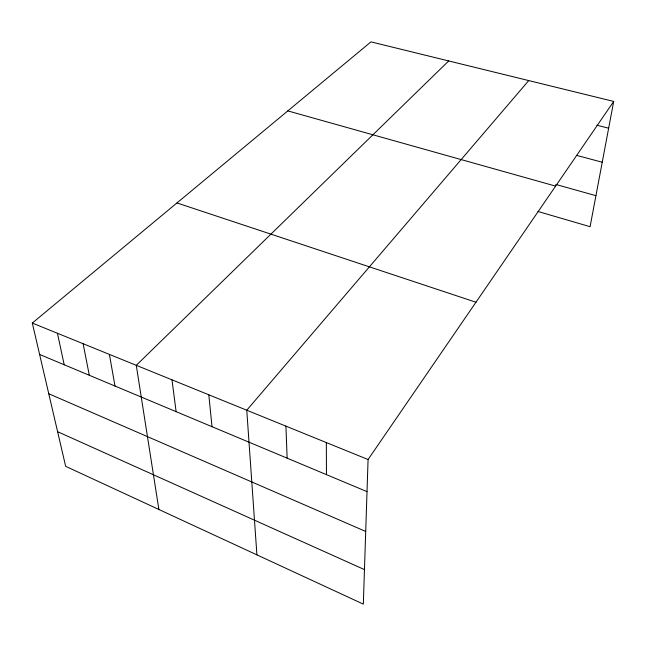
<?xml version="1.0" encoding="UTF-8"?>
<svg xmlns="http://www.w3.org/2000/svg" width="646" height="646" viewBox="0 0 646 646"><rect width="100%" height="100%" fill="white"/><g stroke="black" fill="none" stroke-linecap="round" stroke-linejoin="round"><path stroke-width="0.97" d="M613.7 101.43L368.075 459.524L363.327 604.131L65.666 466.331L32.3 323.057L370.957 41.869L613.7 101.43L590.089 226.689L537.997 211.492M528.735 80.58L246.764 410.226L256.914 554.866M448.704 60.942L136.274 365.321L158.892 509.492M596.928 125.219L608.653 128.215M576.515 155.347L602.242 162.235M555.786 184.433L595.935 195.681M287.833 110.894L555.617 186.113M176.964 202.941L475.965 302.231M32.3 323.057L368.075 459.524M39.616 354.46L367.017 491.63M48.757 393.737L365.717 531.456M57.599 431.698L364.465 569.611M57.429 333.271L64.196 364.756M83.116 343.712L89.318 375.286M109.392 354.396L114.996 386.042M171.989 379.832L176.116 411.647M208.803 394.795L212.017 426.691M285.92 426.134L287.131 458.159M326.335 442.567L326.456 474.632"/></g></svg>
